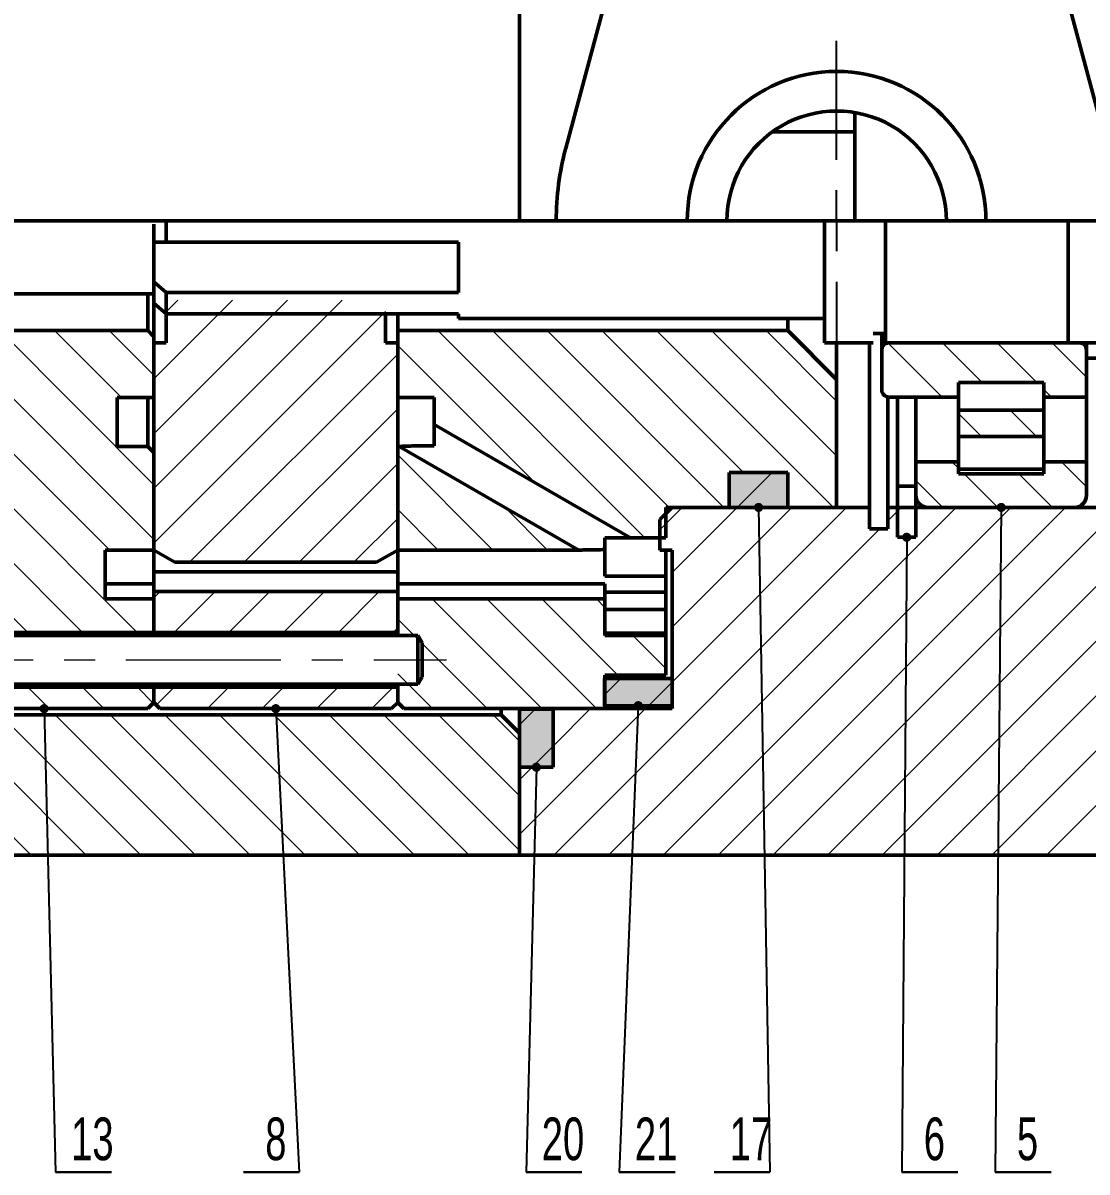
# Model space of a CAD drawing. Header units: millimetres. Extents: x 0 to 2215, y 0 to 863.
# Drawn here: x 415.7 to 503, y 127.9 to 222.1 of the extents above; entities that cross this region are included whole.
import ezdxf

# ---------------------------------------------------------------- set-up
doc = ezdxf.new("R2010")
doc.units = ezdxf.units.MM
doc.linetypes.add('CENTERX2', pattern=[20.319999999999997, 12.7, -2.54, 2.54, -2.54])
for name, color, linetype in [('中心线层', 1, 'CENTERX2'), ('剖面线层', 4, 'Continuous'), ('文本', 7, 'Continuous')]:
    doc.layers.add(name, color=color, linetype=linetype)
doc.layers.add('粗实线层', color=7, linetype='Continuous', lineweight=50)
doc.styles.add('SLDTEXTSTYLE1', font='', dxfattribs={"width": 0.67})
doc.styles.get("Standard").update_dxf_attribs({"font": ''})
doc.styles.get('SLDTEXTSTYLE1').set_extended_font_data('汉仪长仿宋体')
doc.styles.get('Standard').set_extended_font_data('汉仪长仿宋体')
doc.dimstyles.new('SLDDIMSTYLE0', dxfattribs={"dimtxt": 0.18, "dimasz": 3, "dimexe": 0, "dimexo": 0.0625, "dimgap": 0, "dimtad": 0, "dimtih": 1, "dimtoh": 1, "dimdec": 0, "dimrnd": 1e-09, "dimzin": 0, "dimdsep": 46, "dimtxsty": 'Standard', "dimsah": 1, "dimcen": 0.09, "dimadec": 0, "dimazin": 0, "dimtfac": 3, "dimtdec": 0, "dimtofl": 0, "dimtmove": 0, "dimatfit": 3, "dimfxl": 0, "dimfrac": 2, "dimtolj": 1, "dimtzin": 0, "dimarcsym": 0})
pattern_1 = [(45, (0, 0), (-6.735192090801866, 6.735192090801866), []), (45, (4.49013, 0), (-6.735192090801866, 6.735192090801866), [])]
pattern_2 = [(135.0000000000002, (0, 0), (-2.245064030267281, -2.245064030267296), [])]
pattern_3 = [(45, (0, 0), (-2.245064030267288, 2.245064030267288), [])]

# ---------------------------------------------------------------- blocks, each defined once
blk = doc.blocks.new('SW_NOTE_0_28')
at = {"layer": '文本', "color": 0}
for p, q in [((0, 0), (4.585987261146451, 0)), ((4.585987261146451, 0), (0, 0)), ((0, 0), (4.585987261146451, 0)), ((4.585987261146451, 0), (0, 0)), ((0, 0), (4.585987261146451, 0)), ((4.585987261146451, 0), (0, 0))]:
    blk.add_line(p, q, dxfattribs=at)
at = {"layer": '文本', "color": 0, "insert": (2.659521419361321, 4.470335717993324), "char_height": 3.5, "attachment_point": 2, "style": 'SLDTEXTSTYLE1'}
blk.add_mtext('5', dxfattribs=at)
blk = doc.blocks.new('SW_NOTE_0_29')
at = {"layer": '文本', "color": 0}
for p, q in [((0, 0), (4.585987261146451, 0)), ((4.585987261146451, 0), (0, 0)), ((0, 0), (4.585987261146451, 0)), ((4.585987261146451, 0), (0, 0)), ((0, 0), (4.585987261146451, 0)), ((4.585987261146451, 0), (0, 0))]:
    blk.add_line(p, q, dxfattribs=at)
at = {"layer": '文本', "color": 0, "insert": (2.661951938450424, 4.470335717993324), "char_height": 3.5, "attachment_point": 2, "style": 'SLDTEXTSTYLE1'}
blk.add_mtext('6', dxfattribs=at)
blk = doc.blocks.new('SW_NOTE_0_30')
at = {"layer": '文本', "color": 0}
for p, q in [((-4.585987261146562, 0), (0, 0)), ((0, 0), (-4.585987261146562, 0)), ((-4.585987261146562, 0), (0, 0)), ((0, 0), (-4.585987261146562, 0)), ((-4.585987261146562, 0), (0, 0)), ((0, 0), (-4.585987261146562, 0))]:
    blk.add_line(p, q, dxfattribs=at)
at = {"layer": '文本', "color": 0, "insert": (-1.557507533907987, 4.470335717993324), "char_height": 3.5, "attachment_point": 2, "style": 'SLDTEXTSTYLE1'}
blk.add_mtext('17', dxfattribs=at)
blk = doc.blocks.new('SW_NOTE_0_31')
at = {"layer": '文本', "color": 0}
for p, q in [((0, 0), (4.585987261146451, 0)), ((4.585987261146451, 0), (0, 0)), ((0, 0), (4.585987261146451, 0)), ((4.585987261146451, 0), (0, 0)), ((0, 0), (4.585987261146451, 0)), ((4.585987261146451, 0), (0, 0))]:
    blk.add_line(p, q, dxfattribs=at)
at = {"layer": '文本', "color": 0, "insert": (3.026049208149362, 4.470335717993324), "char_height": 3.5, "attachment_point": 2, "style": 'SLDTEXTSTYLE1'}
blk.add_mtext('21', dxfattribs=at)
blk = doc.blocks.new('SW_NOTE_0_32')
at = {"layer": '文本', "color": 0}
for p, q in [((0, 0), (4.585987261146451, 0)), ((4.585987261146451, 0), (0, 0)), ((0, 0), (4.585987261146451, 0)), ((4.585987261146451, 0), (0, 0)), ((0, 0), (4.585987261146451, 0)), ((4.585987261146451, 0), (0, 0))]:
    blk.add_line(p, q, dxfattribs=at)
at = {"layer": '文本', "color": 0, "insert": (3.026049208149362, 4.470335717993324), "char_height": 3.5, "attachment_point": 2, "style": 'SLDTEXTSTYLE1'}
blk.add_mtext('20', dxfattribs=at)
blk = doc.blocks.new('SW_NOTE_0_33')
at = {"layer": '文本', "color": 0}
for p, q in [((-4.585987261146506, 0), (0, 0)), ((0, 0), (-4.585987261146506, 0)), ((-4.585987261146506, 0), (0, 0)), ((0, 0), (-4.585987261146506, 0)), ((-4.585987261146506, 0), (0, 0)), ((0, 0), (-4.585987261146506, 0))]:
    blk.add_line(p, q, dxfattribs=at)
at = {"layer": '文本', "color": 0, "insert": (-1.924035322696027, 4.470335717993324), "char_height": 3.5, "attachment_point": 2, "style": 'SLDTEXTSTYLE1'}
blk.add_mtext('8', dxfattribs=at)
blk = doc.blocks.new('SW_NOTE_0_34')
at = {"layer": '文本', "color": 0}
for p, q in [((0, 0), (4.585987261146451, 0)), ((4.585987261146451, 0), (0, 0)), ((0, 0), (4.585987261146451, 0)), ((4.585987261146451, 0), (0, 0)), ((0, 0), (4.585987261146451, 0)), ((4.585987261146451, 0), (0, 0))]:
    blk.add_line(p, q, dxfattribs=at)
at = {"layer": '文本', "color": 0, "insert": (3.026049208149362, 4.470335717993324), "char_height": 3.5, "attachment_point": 2, "style": 'SLDTEXTSTYLE1'}
blk.add_mtext('13', dxfattribs=at)
blk = doc.blocks.new('SW_CENTERMARKSYMBOL_0')
at = {"layer": '中心线层', "color": 0}
for p, q in [((0, 5.000000000000004), (0, 14.74999999999999)), ((0, 0), (0, 2.500000000000002)), ((-4.999999999999948, 0), (-14.74999999999999, 0)), ((0, 0), (-2.500000000000002, 0)), ((0, 0), (0, -2.500000000000002)), ((0, 0), (2.500000000000002, 0)), ((5.000000000000004, 0), (14.75000000000004, 0)), ((0, -5.000000000000004), (0, -14.75000000000001))]:
    blk.add_line(p, q, dxfattribs=at)

msp = doc.modelspace()

# ---------------------------------------------------------------- hatches: boundary and pattern name
at = {"layer": '剖面线层', "linetype": 'Continuous', "lineweight": 18}
h = msp.add_hatch(dxfattribs=at)
h.set_pattern_fill('ANSI31', color=4, angle=90.0000000000002, style=0)
h.set_pattern_definition(pattern_2)
edge = h.paths.add_edge_path(flags=0)
edge.add_line((395.4127647619451, 205.8905646406326), (386.4127647619451, 205.8905646406326))
edge.add_line((386.4127647619451, 205.8905646406326), (386.4127647619451, 165.890417864626))
edge.add_line((386.4127647619451, 165.890417864626), (395.4127647619451, 153.8904388773426))
edge.add_line((395.4127647619451, 153.8904388773426), (456.4127647619451, 153.8905646406326))
edge.add_line((456.4127647619451, 153.8905646406326), (456.4127647619451, 163.8905646406327))
edge.add_line((456.4127647619451, 163.8905646406327), (454.9127647619452, 165.3905646406326))
edge.add_line((454.9127647619452, 165.3905646406326), (408.4127647619451, 165.3905646406326))
edge.add_line((408.4127647619451, 165.3905646406326), (408.4127647619451, 166.3905646406326))
edge.add_line((408.4127647619451, 166.3905646406326), (403.4127647619451, 166.3905646406326))
edge.add_line((403.4127647619451, 166.3905646406326), (403.4127647619451, 173.3905646406326))
edge.add_line((403.4127647619451, 173.3905646406326), (408.4127647619451, 173.3905646406326))
edge.add_line((408.4127647619451, 173.3905646406326), (408.4127647619451, 176.8905646406326))
edge.add_line((408.4127647619451, 176.8905646406326), (403.1926908272989, 176.8905646406326))
edge.add_line((403.1926908272989, 176.8905646406326), (403.1926908272989, 159.8905646406326))
edge.add_line((403.1926908272989, 159.8905646406326), (401.9281974487793, 159.8905646406326))
edge.add_arc((401.9281974487793, 162.8905646406326), 3, 191.9893263987794, 270, ccw=False)
edge.add_arc((604.4127647619451, 205.8905646406326), 210, 188.0534371718173, 191.9893263987813, ccw=False)
edge.add_arc((399.4542323706344, 176.8905646406326), 3, 89.9999999999992, 188.0534371718172, ccw=False)
edge.add_line((399.4542323706344, 179.8905646406326), (402.4127647619451, 179.8905646406326))
edge.add_line((402.4127647619451, 179.8905646406326), (402.4127647619451, 188.8905646406326))
edge.add_line((402.4127647619451, 188.8905646406326), (408.4127647619451, 188.8905646406326))
edge.add_line((408.4127647619451, 188.8905646406326), (408.4127647619451, 191.3905646406326))
edge.add_line((408.4127647619451, 191.3905646406326), (407.9127647619451, 191.8905646406326))
edge.add_line((407.9127647619451, 191.8905646406326), (399.4127647619451, 191.8905646406326))
edge.add_line((399.4127647619451, 191.8905646406326), (399.4127647619451, 194.8905646406326))
edge.add_line((399.4127647619451, 194.8905646406326), (397.4127647619451, 194.8905646406326))
edge.add_line((397.4127647619451, 194.8905646406326), (397.4127647619451, 195.8905646406326))
edge.add_line((397.4127647619451, 195.8905646406326), (395.4127647619451, 195.8905646406326))
edge.add_line((395.4127647619451, 195.8905646406326), (395.4127647619451, 205.8905646406326))
h = msp.add_hatch(dxfattribs=at)
h.set_pattern_fill('ANSI31', color=4, style=0)
h.set_pattern_definition(pattern_3)
h.paths.add_polyline_path([(426.4127647619452, 178.8905646406326), (428.144815569514, 177.8905646406326), (444.6807139543762, 177.8905646406326), (446.4127647619451, 178.8905646406326), (446.4127647619451, 195.8905646406326), (445.4127647619451, 195.8905646406326), (445.4127647619451, 199.3905646406326), (427.4127647619452, 199.3905646406326), (427.4127647619452, 195.8905646406326), (426.4127647619452, 195.8905646406326)], flags=0)
h = msp.add_hatch(dxfattribs=at)
h.set_pattern_fill('ANSI31', color=4, angle=90.0000000000002, style=0)
h.set_pattern_definition(pattern_2)
h.paths.add_polyline_path([(426.4127647619451, 172.1405646406326), (426.4127647619451, 174.8905646406326), (422.4127647619451, 174.8905646406326), (422.4127647619451, 178.8905646406326), (426.4127647619451, 178.8905646406326), (426.4127647619451, 186.8905646406326), (425.9127647619451, 187.3905646406326), (423.4127647619451, 187.3905646406326), (423.4127647619451, 191.3905646406326), (426.4127647619451, 191.3905646406326), (426.4127647619451, 196.3905646406326), (425.9127647619452, 196.8905646406326), (408.9127647619451, 196.8905646406326), (408.4127647619451, 196.3905646406326), (408.4127647619451, 191.3905646406326), (411.4127647619451, 191.3905646406326), (411.4127647619451, 187.3905646406326), (408.4127647619451, 187.3905646406326), (408.4127647619451, 172.1405646406326)], flags=0)
h = msp.add_hatch(dxfattribs=at)
h.set_pattern_fill('ANSI31', color=4, angle=90.0000000000002, style=0)
h.set_pattern_definition(pattern_2)
h.paths.add_polyline_path([(482.4127647619451, 182.3905646406326), (482.4127647619451, 192.8905646406326), (478.4127647619451, 196.8905646406326), (446.4127647619451, 196.8905646406326), (446.4127647619451, 191.3905646406326), (449.4127647619451, 191.3905646406326), (449.4127647619451, 189.1980328883453), (465.5070782212133, 179.9059766802148), (468.4127647619451, 179.9059766802148), (468.4127647619451, 182.3905646406326), (473.6127647619451, 182.3905646406326), (473.6127647619451, 185.2655646406326), (478.4127647619451, 185.2655646406326), (478.4127647619451, 182.3905646406326)], flags=0)
h = msp.add_hatch(dxfattribs=at)
h.set_pattern_fill('ANSI32', color=4, style=0)
h.set_pattern_definition(pattern_1)
h.paths.add_polyline_path([(502.9127647619451, 196.6648614154037), (502.9127647619451, 194.6405646406326), (503.9127647619451, 194.6405646406326), (503.9127647619451, 196.6648614154037)], flags=0)
h = msp.add_hatch(dxfattribs=at)
h.set_pattern_fill('ANSI31', color=4, angle=90.0000000000002, style=0)
h.set_pattern_definition(pattern_2)
edge = h.paths.add_edge_path(flags=0)
edge.add_line((502.9127647619451, 191.4405646406326), (502.9127647619451, 195.2905646406326))
edge.add_arc((502.3127647619451, 195.2905646406326), 0.5999999999999942, 0, 90)
edge.add_line((502.3127647619451, 195.8905646406326), (489.5127647619451, 195.8905646406326))
edge.add_arc((489.5127647619451, 195.2905646406326), 0.5999999999999894, 90, 180)
edge.add_line((488.9127647619451, 195.2905646406326), (488.9127647619451, 195.8905646406326))
edge.add_line((488.9127647619451, 195.8905646406326), (486.7127647619451, 195.8905646406326))
edge.add_arc((486.7127647619451, 195.2905646406326), 0.5999999999999963, 90, 180)
edge.add_line((486.1127647619451, 195.2905646406326), (486.1127647619451, 192.0405646406327))
edge.add_arc((486.7127647619451, 192.0405646406327), 0.6000000000000103, 180, 270.0000000000008)
edge.add_line((486.7127647619451, 191.4405646406326), (492.4127647619451, 191.4405646406326))
edge.add_line((492.4127647619451, 191.4405646406326), (492.4127647619451, 192.6405646406326))
edge.add_line((492.4127647619451, 192.6405646406326), (499.4127647619452, 192.6405646406326))
edge.add_line((499.4127647619452, 192.6405646406326), (499.4127647619452, 191.4405646406326))
edge.add_line((499.4127647619452, 191.4405646406326), (502.9127647619451, 191.4405646406326))
h = msp.add_hatch(dxfattribs=at)
h.set_pattern_fill('ANSI31', color=4, angle=90.0000000000002, style=0)
h.set_pattern_definition(pattern_2)
h.paths.add_polyline_path([(499.4127647619451, 188.1944474901472), (499.4127647619451, 190.3540066685094), (492.4127647619451, 190.3540066685094), (492.4127647619451, 188.1944474901472)], flags=0)
h = msp.add_hatch(dxfattribs=at)
h.set_pattern_fill('ANSI31', color=4, angle=90.0000000000002, style=0)
h.set_pattern_definition(pattern_2)
h.paths.add_polyline_path([(461.2658234643867, 178.8905646406326), (446.543391600046, 187.3905646406324), (446.4127647619451, 187.3905646406326), (446.4127647619451, 178.8905646406326)], flags=0)
h = msp.add_hatch(dxfattribs=at)
h.set_pattern_fill('ANSI31', color=4, angle=90.0000000000002, style=0)
h.set_pattern_definition(pattern_2)
edge = h.paths.add_edge_path(flags=0)
edge.add_arc((501.9127647619451, 183.3905646406326), 1, 270.0000000000008, 360.0000000000008)
edge.add_line((502.9127647619451, 183.3905646406326), (502.9127647619451, 186.1405646406326))
edge.add_line((502.9127647619451, 186.1405646406326), (499.4127647619451, 186.1405646406326))
edge.add_line((499.4127647619451, 186.1405646406326), (499.4127647619451, 185.1405646406326))
edge.add_line((499.4127647619451, 185.1405646406326), (492.4127647619452, 185.1405646406326))
edge.add_line((492.4127647619452, 185.1405646406326), (492.4127647619452, 186.1405646406326))
edge.add_line((492.4127647619452, 186.1405646406326), (488.9127647619451, 186.1405646406326))
edge.add_line((488.9127647619451, 186.1405646406326), (488.9127647619451, 183.3905646406326))
edge.add_arc((489.9127647619451, 183.3905646406326), 1.000000000000001, 180, 270.0000000000008)
edge.add_line((489.9127647619451, 182.3905646406326), (501.9127647619451, 182.3905646406326))
at = {"layer": '剖面线层'}
h = msp.add_hatch(color=256, dxfattribs=at)
h.dxf.hatch_style = 1
h.paths.add_polyline_path([(468.9127647619451, 168.3759494002067), (463.4127647619451, 168.3759494002067), (463.4127647619451, 166.1350862789266), (468.9127647619451, 166.1350862789266)])
h.paths.add_polyline_path([(478.4127647619451, 185.2655646406326), (473.6127647619451, 185.2655646406326), (473.6127647619451, 182.3905646406326), (478.4127647619451, 182.3905646406326)])
at = {"layer": '剖面线层', "linetype": 'Continuous', "lineweight": 18}
h = msp.add_hatch(dxfattribs=at)
h.set_pattern_fill('ANSI31', color=4, style=0)
h.set_pattern_definition(pattern_3)
h.paths.add_polyline_path([(478.4127647619451, 182.3905646406326), (478.4127647619451, 185.2655646406326), (473.6127647619451, 185.2655646406326), (473.6127647619451, 182.3905646406326)], flags=0)
h = msp.add_hatch(dxfattribs=at)
h.set_pattern_fill('ANSI32', color=4, style=0)
h.set_pattern_definition(pattern_1)
h.paths.add_polyline_path([(487.4127647619452, 184.1405646406326), (487.4127647619451, 179.9427568028001), (488.9127647619451, 179.9427568028001), (488.9127647619451, 184.1405646406326)], flags=0)
h = msp.add_hatch(dxfattribs=at)
h.set_pattern_fill('ANSI31', color=4, style=0)
h.set_pattern_definition(pattern_3)
h.paths.add_polyline_path([(456.4127647619451, 153.8905646406326), (510.4127647619452, 153.8905646406326), (510.4127647619452, 177.9905646406326), (507.6627647619451, 177.9905646406326), (507.6627647619451, 182.3905646406326), (486.6127647619451, 182.3905646406326), (486.6127647619451, 180.6405646406326), (485.1127647619451, 180.6405646406326), (485.1127647619451, 182.3905646406326), (468.9127647619451, 182.3905646406326), (467.9127647619451, 181.3905646406326), (467.9127647619451, 178.8905646406326), (468.9127647619451, 178.8905646406326), (468.9127647619451, 165.8905646406326), (459.1627647619451, 165.8905646406326), (459.1627647619451, 161.0905646406326), (456.4127647619451, 161.0905646406326)], flags=0)
h = msp.add_hatch(dxfattribs=at)
h.set_pattern_fill('ANSI31', color=4, style=0)
h.set_pattern_definition(pattern_3)
h.paths.add_polyline_path([(426.4127647619451, 175.4955298974025), (426.4127647619451, 172.1405646406326), (446.4127647619451, 172.1405646406326), (446.4127647619451, 175.4955298974025)], flags=0)
h = msp.add_hatch(dxfattribs=at)
h.set_pattern_fill('ANSI31', color=4, angle=90.0000000000002, style=0)
h.set_pattern_definition(pattern_2)
h.paths.add_polyline_path([(446.4127647619451, 166.3905646406326), (446.9127647619451, 165.8905646406326), (463.4127647619451, 165.8905646406326), (463.4127647619451, 168.6305646406326), (468.4127647619451, 168.6305646406326), (468.4127647619451, 171.8905646406326), (463.4127647619451, 171.8905646406326), (463.4127647619451, 174.8905646406326), (446.4127647619451, 174.8905646406326)], flags=0)
h = msp.add_hatch(dxfattribs=at)
h.set_pattern_fill('ANSI31', color=4, style=0)
h.set_pattern_definition(pattern_3)
h.paths.add_polyline_path([(463.3824463235863, 168.3759494002067), (463.3824463235863, 166.1350862789266), (468.9127647619451, 166.1350862789266), (468.9127647619451, 168.3759494002067)], flags=0)
h = msp.add_hatch(dxfattribs=at)
h.set_pattern_fill('ANSI31', color=4, angle=90.0000000000002, style=0)
h.set_pattern_definition(pattern_2)
h.paths.add_polyline_path([(408.4127647619451, 166.3905646406326), (408.9127647619451, 165.8905646406326), (425.9127647619452, 165.8905646406326), (426.4127647619451, 166.3905646406326), (426.4127647619451, 167.6405646406326), (408.4127647619451, 167.6405646406326)], flags=0)
h = msp.add_hatch(dxfattribs=at)
h.set_pattern_fill('ANSI31', color=4, style=0)
h.set_pattern_definition(pattern_3)
h.paths.add_polyline_path([(446.4127647619451, 167.6405646406326), (426.4127647619451, 167.6405646406326), (426.4127647619451, 166.3905646406326), (426.9127647619452, 165.8905646406326), (445.9127647619451, 165.8905646406326), (446.4127647619451, 166.3905646406326)], flags=0)
h = msp.add_hatch(dxfattribs=at)
h.set_pattern_fill('ANSI31', color=4, style=0)
h.set_pattern_definition(pattern_3)
h.paths.add_polyline_path([(459.1627647619451, 165.8354843261873), (456.4127647619451, 165.8354843261873), (456.4127647619451, 161.0905646406326), (459.1627647619451, 161.0905646406326)], flags=0)
at = {"layer": '剖面线层'}
h = msp.add_hatch(color=256, dxfattribs=at)
h.dxf.hatch_style = 1
h.paths.add_polyline_path([(459.1627647619451, 165.8354843261873), (456.4127647619451, 165.8354843261873), (456.4127647619451, 161.0905646406326), (459.1627647619451, 161.0905646406326)])

# ---------------------------------------------------------------- linework, layer by layer
at = {"layer": '中心线层', "color": 1, "linetype": 'CENTERX2', "lineweight": 18}
for p, q in [((370.7838886462912, 205.8905646406324), (579.4566827173544, 205.8905646406324)), ((403.8068453650433, 169.8905646406326), (450.4127647619451, 169.8905646406326))]:
    msp.add_line(p, q, dxfattribs=at)
at = {"layer": '粗实线层'}
for p, q in [((456.4127647779205, 233.7059969111415), (456.4127647619451, 205.8905646406328)), ((456.4127647619451, 205.8905646406328), (456.4127647619451, 233.705996908445)), ((460.1964707572966, 211.8434026779906), (464.7642440384291, 228.8905646406326)), ((500.735815770418, 226.3731833459299), (504.6290587665937, 211.8434026779906)), ((483.9127647619451, 205.8905646406328), (483.9127647619451, 214.7646843152821)), ((483.9127647619451, 213.1762789263469), (477.128981330829, 213.1762789263469)), ((395.4127647619451, 205.8905646406328), (456.4127647619451, 205.8905646406328)), ((426.4127647619452, 204.1405646406326), (426.4127647619452, 205.6268939617105)), ((427.4127647619453, 205.8905646406326), (427.4127647619453, 204.1405646406326)), ((456.4127647619451, 205.8905646406328), (459.4127647619451, 205.8905646406326)), ((459.4127647619451, 205.8905646406326), (462.4127647619451, 205.8905646406326)), ((469.1672647619449, 205.8905646406329), (462.4127647619451, 205.8905646406329)), ((469.1672647619449, 205.8905646406329), (470.1627647619451, 205.8905646406329)), ((470.1627647619451, 205.8905646406328), (473.4127647619451, 205.8905646406324)), ((483.9127647619451, 205.8905646406327), (473.4127647619451, 205.8905646406327)), ((481.4127647619451, 205.8905646406327), (481.4127647619451, 195.8905646406326)), ((491.4127647619451, 205.8905646406328), (483.9127647619451, 205.8905646406328)), ((486.4127647619452, 195.8905646406326), (486.4127647619452, 205.8905646406326)), ((491.4127647619451, 205.8905646406324), (494.6627647619451, 205.8905646406328)), ((494.6627647619451, 205.8905646406329), (495.6582647619453, 205.8905646406329)), ((502.4127647619452, 205.8905646406329), (495.6582647619453, 205.8905646406329)), ((501.4127647619452, 205.8905646406327), (501.4127647619452, 195.8905646406326)), ((502.4127647619452, 205.8905646406326), (505.4127647619452, 205.8905646406326)), ((427.4127647619453, 204.1405646406326), (426.4127647619452, 204.1405646406326)), ((426.4127647619452, 201.3442525300821), (426.4127647619452, 204.1405646406326)), ((451.4127647619452, 204.1405646406326), (427.4127647619453, 204.1405646406326)), ((451.4127647619452, 200.0051559991377), (451.4127647619452, 204.1405646406326)), ((426.4127647619452, 200.8958861996957), (426.4127647619452, 201.3442525300821)), ((426.4127647619452, 200.8958861996957), (427.4127647619452, 200.0051559991377)), ((426.4127647619452, 199.1458861996957), (426.4127647619452, 200.8958861996957)), ((400.4127647619451, 199.8905646406326), (426.4127647619452, 199.8905646406326)), ((425.9127647619451, 196.8905646406326), (425.9127647619451, 199.8905646406326)), ((427.4127647619452, 200.0051559991377), (427.4127647619452, 198.2551559991377)), ((451.4127647619452, 200.0051559991377), (427.4127647619452, 200.0051559991377)), ((427.4127647619452, 198.2551559991377), (426.4127647619452, 199.1458861996957)), ((426.4127647619451, 199.1289330045431), (426.4127647619451, 196.3905646406326)), ((427.4127647619451, 198.2551559991377), (427.4127647619451, 195.8905646406326)), ((451.4127647619452, 198.2551559991377), (427.4127647619452, 198.2551559991377)), ((445.4127647619451, 195.8905646406326), (445.4127647619451, 198.2551559991377)), ((446.4127647619451, 198.2551559991377), (446.4127647619451, 196.8905646406326)), ((451.4127647619452, 197.8905646406326), (451.4127647619452, 198.2551559991377)), ((451.4127647619452, 197.8905646406326), (481.4127647619451, 197.8905646406326)), ((478.4127647619451, 196.8905646406326), (478.4127647619451, 197.8905646406326)), ((408.9127647619451, 196.8905646406326), (425.9127647619451, 196.8905646406326)), ((426.4127647619451, 196.3905646406326), (425.9127647619451, 196.8905646406326)), ((426.4127647619451, 191.3905646406326), (426.4127647619451, 196.3905646406326)), ((446.4127647619451, 196.8905646406326), (478.4127647619451, 196.8905646406326)), ((446.4127647619451, 196.8905646406326), (446.4127647619451, 191.3905646406326)), ((482.4127647619451, 192.8905646406326), (478.4127647619451, 196.8905646406326)), ((485.4127647619452, 196.6405646406326), (486.4127647619452, 196.6405646406326)), ((486.1127647619451, 195.2905646406326), (486.1127647619451, 196.6405646406326)), ((426.4127647619451, 195.8905646406326), (427.4127647619451, 195.8905646406326)), ((426.4127647619451, 178.8905646406326), (426.4127647619451, 195.8905646406326)), ((445.4127647619451, 195.8905646406326), (446.4127647619451, 195.8905646406326)), ((446.4127647619451, 178.8905646406326), (446.4127647619451, 195.8905646406326)), ((481.4127647619451, 195.8905646406326), (485.4127647619452, 195.8905646406326)), ((482.4127647619451, 195.8905646406326), (482.4127647619451, 192.8905646406326)), ((485.1127647619451, 182.3905646406326), (485.1127647619451, 195.8905646406326)), ((486.1127647619451, 192.0405646406327), (486.1127647619451, 195.2905646406326)), ((486.4127647619452, 195.8905646406326), (500.4127647619452, 195.8905646406326)), ((486.7127647619451, 195.8905646406326), (488.9127647619451, 195.8905646406326)), ((489.5127647619451, 195.8905646406326), (502.3127647619451, 195.8905646406326)), ((501.4127647619452, 195.8905646406326), (569.4127647619453, 195.8905646406326)), ((502.9127647619451, 195.8905646406326), (502.9127647619451, 194.6405646406326)), ((502.9127647619451, 195.2905646406326), (502.9127647619451, 191.4405646406326)), ((503.9127647619451, 194.6405646406326), (502.9127647619451, 194.6405646406326)), ((482.4127647619451, 182.3905646406326), (482.4127647619451, 192.8905646406326)), ((499.4127647619451, 192.6405646406326), (492.4127647619451, 192.6405646406326)), ((492.4127647619451, 192.6405646406326), (492.4127647619451, 191.4405646406326)), ((499.4127647619451, 191.4405646406326), (499.4127647619451, 192.6405646406326)), ((423.4127647619451, 191.3905646406326), (426.4127647619451, 191.3905646406326)), ((423.4127647619451, 187.3905646406326), (423.4127647619451, 191.3905646406326)), ((425.9127647619451, 187.3905646406326), (425.9127647619451, 191.3905646406326)), ((446.4127647619451, 191.3905646406326), (449.4127647619451, 191.3905646406326)), ((449.4127647619451, 191.3905646406326), (449.4127647619451, 189.1980328883453)), ((486.6127647619451, 182.3905646406326), (486.6127647619451, 191.4489566623226)), ((492.4127647619451, 191.4405646406326), (486.7127647619451, 191.4405646406326)), ((487.4127647619451, 184.1405646406326), (487.4127647619451, 191.4405646406326)), ((488.9127647619451, 186.1405646406326), (488.9127647619451, 191.4405646406326)), ((492.4127647619451, 191.4505573292114), (492.4127647619451, 190.3540066685094)), ((499.4127647619451, 191.4505573292114), (499.4127647619451, 190.3540066685094)), ((502.9127647619451, 191.4405646406326), (499.4127647619451, 191.4405646406326)), ((502.9127647619451, 186.1405646406326), (502.9127647619451, 191.4405646406326)), ((499.4127647619451, 190.3540066685094), (492.4127647619451, 190.3540066685094)), ((492.4127647619451, 190.3540066685094), (492.4127647619451, 188.1944474901472)), ((499.4127647619451, 188.1944474901472), (499.4127647619451, 190.3540066685094)), ((465.5070782212133, 179.9059766802148), (449.4127647619451, 189.1980328883453)), ((449.4127647619451, 189.1980328883453), (449.4127647619451, 187.4514714438689)), ((492.4127647619451, 188.1944474901472), (499.4127647619451, 188.1944474901472)), ((492.4127647619451, 188.1944474901472), (492.4127647619451, 186.1940275666355)), ((499.4127647619451, 188.1944474901472), (499.4127647619451, 186.1940275666355)), ((423.4127647619451, 187.3905646406326), (425.9127647619451, 187.3905646406326)), ((426.4127647619451, 186.8905646406326), (425.9127647619451, 187.3905646406326)), ((426.4127647619451, 178.8905646406326), (426.4127647619451, 186.8905646406326)), ((446.4127647619451, 187.3905646406326), (446.543391600046, 187.3905646406324)), ((446.4127647619451, 187.3905646406326), (446.4127647619451, 178.8905646406326)), ((446.543391600046, 187.3905646406324), (461.2658234643866, 178.8905646406326)), ((488.9127647619451, 186.1405646406326), (492.4127647619451, 186.1405646406326)), ((488.9127647619451, 183.3905646406326), (488.9127647619451, 186.1405646406326)), ((492.4127647619451, 186.1405646406326), (492.4127647619451, 186.1940275666355)), ((492.4127647619451, 186.1405646406326), (492.4127647619451, 185.1405646406326)), ((499.4127647619451, 186.1405646406326), (499.4127647619451, 186.1940275666355)), ((499.4127647619451, 186.1405646406326), (502.9127647619451, 186.1405646406326)), ((499.4127647619451, 185.1405646406326), (499.4127647619451, 186.1405646406326)), ((502.9127647619451, 186.1405646406326), (502.9127647619451, 183.3905646406326)), ((478.4127647619451, 185.2655646406326), (473.6127647619451, 185.2655646406326)), ((473.6127647619451, 185.2655646406326), (473.6127647619451, 182.3905646406326)), ((478.4127647619451, 182.3905646406326), (478.4127647619451, 185.2655646406326)), ((492.4127647619451, 185.5241270793283), (499.4127647619451, 185.5241270793283)), ((492.4127647619451, 185.1405646406326), (499.4127647619451, 185.1405646406326)), ((487.4127647619451, 184.1405646406326), (488.9127647619451, 184.1405646406326)), ((487.4127647619451, 184.1405646406326), (487.4127647619451, 179.9427568028001)), ((488.9127647619451, 184.1405646406326), (488.9127647619451, 179.9427568028001)), ((468.9127647619451, 182.3905646406326), (467.9127647619451, 181.3905646406326)), ((473.6127647619451, 182.3905646406326), (468.4127647619451, 182.3905646406326)), ((468.4127647619451, 182.3905646406326), (468.4127647619451, 179.9059766802148)), ((468.9127647619451, 182.3905646406326), (485.1127647619451, 182.3905646406326)), ((473.6127647619451, 182.3905646406326), (478.4127647619451, 182.3905646406326)), ((482.4127647619451, 182.3905646406326), (478.4127647619451, 182.3905646406326)), ((485.1127647619451, 180.6405646406326), (485.1127647619451, 182.3905646406326)), ((486.6127647619451, 182.3905646406326), (507.6627647619451, 182.3905646406326)), ((486.6127647619451, 180.6405646406326), (486.6127647619451, 182.3905646406326)), ((501.9127647619451, 182.3905646406326), (489.9127647619451, 182.3905646406326)), ((467.9127647619451, 181.3905646406326), (467.9127647619451, 178.8905646406326)), ((485.1127647619451, 180.6405646406326), (486.6127647619451, 180.6405646406326)), ((463.4127647619451, 179.8961230783677), (463.4127647619451, 178.9294005779505)), ((464.8964424829121, 179.8905646406326), (467.9127647619451, 179.8905646406326)), ((465.5070782212133, 179.9059766802148), (468.4127647619451, 179.9059766802148)), ((488.9127647619451, 179.9427568028001), (487.4127647619451, 179.9427568028001)), ((426.4127647619451, 178.8905646406326), (422.4127647619451, 178.8905646406326)), ((422.4127647619451, 174.8905646406326), (422.4127647619451, 178.8905646406326)), ((426.4127647619451, 178.8905646406326), (428.144815569514, 177.8905646406326)), ((426.4127647619451, 177.1076722805013), (426.4127647619451, 178.8905646406326)), ((444.6807139543762, 177.8905646406326), (446.4127647619451, 178.8905646406326)), ((461.2658234643866, 178.8905646406326), (446.4127647619451, 178.8905646406326)), ((446.4127647619451, 177.1076722805015), (446.4127647619451, 178.8905646406326)), ((463.4127647619451, 176.7566437049045), (463.4127647619451, 178.9294005779505)), ((467.9127647619451, 178.8905646406326), (468.9127647619451, 178.8905646406326)), ((468.4127647619451, 176.7566437049046), (468.4127647619451, 178.8905646406326)), ((468.9127647619451, 178.8905646406326), (468.9127647619451, 165.8905646406326)), ((444.6807139543762, 177.8905646406326), (428.144815569514, 177.8905646406326)), ((426.4127647619451, 176.780658919326), (426.4127647619451, 177.1076722805013)), ((426.4127647619451, 177.1076722805013), (446.4127647619451, 177.1076722805015)), ((426.4127647619451, 176.780658919326), (426.4127647619451, 176.1199823742551)), ((446.4127647619451, 177.1076722805014), (446.4127647619451, 176.7806589193264)), ((446.4127647619451, 176.7806589193264), (446.4127647619451, 176.1199823742551)), ((463.4127647619451, 176.7566437049045), (468.4127647619451, 176.7566437049046)), ((468.4127647619451, 176.7566437049046), (468.4127647619451, 175.4424322717199)), ((422.4127647619451, 176.1199823742551), (426.4127647619451, 176.1199823742551)), ((426.4127647619451, 175.4955298974025), (426.4127647619451, 176.1199823742551)), ((426.4127647619451, 175.4955298974025), (446.4127647619451, 175.4955298974025)), ((426.4127647619451, 175.4955298974025), (426.4127647619451, 172.1405646406326)), ((463.4127647619451, 176.1199823742551), (446.4127647619451, 176.1199823742551)), ((446.4127647619451, 176.1199823742551), (446.4127647619451, 175.4955298974025)), ((446.4127647619451, 175.4955298974025), (446.4127647619451, 172.1405646406326)), ((463.4127647619451, 174.8905646406326), (463.4127647619451, 176.1199823742551)), ((468.4127647619451, 175.4424322717199), (463.4127647619451, 175.4424322717199)), ((468.4127647619451, 174.0314999964847), (468.4127647619451, 175.4424322717199)), ((422.4127647619451, 174.8905646406326), (426.4127647619451, 174.8905646406326)), ((426.4127647619451, 172.1405646406326), (426.4127647619451, 174.8905646406326)), ((446.4127647619451, 174.8905646406326), (463.4127647619451, 174.8905646406326)), ((446.4127647619451, 174.8905646406326), (446.4127647619451, 171.8905646406326)), ((463.4127647619451, 171.8905646406326), (463.4127647619451, 174.8905646406326)), ((463.4127647619451, 174.0314999964847), (468.4127647619451, 174.0314999964847)), ((468.4127647619451, 174.0314999964847), (468.4127647619451, 172.0737442350665)), ((426.4127647619451, 172.1405646406326), (408.4127647619451, 172.1405646406326)), ((448.0627750287624, 171.8905646406326), (409.8127647619451, 171.8905646406326)), ((426.4127647619451, 172.1405646406326), (426.4127647619451, 171.8905646406326)), ((446.4127647619451, 172.1405646406326), (426.4127647619451, 172.1405646406326)), ((448.4127647619451, 171.2843646406326), (448.0627750287624, 171.8905646406326)), ((448.0627750287624, 167.8905646406326), (448.0627750287624, 171.8905646406326)), ((463.4127647619451, 172.0737442350665), (468.4127647619451, 172.0737442350665)), ((463.4127647619451, 171.8905646406326), (468.4127647619451, 171.8905646406326)), ((468.4127647619451, 171.8905646406326), (468.4127647619451, 172.0737442350665)), ((468.4127647619451, 171.8905646406326), (468.4127647619451, 168.6305646406326)), ((448.4127647619451, 168.4967646406326), (448.4127647619451, 171.2843646406326)), ((409.8127647619451, 167.8905646406326), (448.0627750287624, 167.8905646406326)), ((426.4127647619451, 167.8905646406326), (426.4127647619451, 167.6405646406326)), ((446.4127647619451, 167.8905646406326), (446.4127647619451, 166.3905646406326)), ((448.0627750287624, 167.8905646406326), (448.4127647619451, 168.4967646406326)), ((468.9127647619451, 168.3759494002067), (463.3824463235863, 168.3759494002067)), ((463.3824463235863, 168.3759494002067), (463.3824463235863, 166.1350862789266)), ((463.4127647619451, 168.6305646406326), (468.4127647619451, 168.6305646406326)), ((463.4127647619451, 165.8905646406326), (463.4127647619451, 168.6305646406326)), ((468.9127647619451, 166.1350862789266), (468.9127647619451, 168.3759494002067)), ((408.4127647619451, 167.6405646406326), (426.4127647619451, 167.6405646406326)), ((426.4127647619451, 166.3905646406326), (426.4127647619451, 167.6405646406326)), ((426.4127647619451, 167.6405646406326), (446.4127647619451, 167.6405646406326)), ((446.4127647619451, 167.6405646406326), (446.4127647619451, 166.3905646406326)), ((425.9127647619451, 165.8905646406326), (408.9127647619451, 165.8905646406326)), ((425.9127647619451, 165.8905646406326), (426.4127647619451, 166.3905646406326)), ((426.4127647619451, 166.3905646406326), (426.9127647619452, 165.8905646406326)), ((445.9127647619451, 165.8905646406326), (426.9127647619452, 165.8905646406326)), ((445.9127647619451, 165.8905646406326), (446.4127647619451, 166.3905646406326)), ((446.4127647619451, 166.3905646406326), (446.9127647619451, 165.8905646406326)), ((463.4127647619451, 165.8905646406326), (446.9127647619451, 165.8905646406326)), ((454.9127647619451, 165.3905646406326), (454.9127647619451, 165.8905646406326)), ((456.4127647619451, 165.8905646406326), (456.4127647619451, 165.8354843261873)), ((459.1627647619451, 165.8354843261873), (456.4127647619451, 165.8354843261873)), ((456.4127647619451, 165.8354843261873), (456.4127647619451, 161.0905646406326)), ((459.1627647619451, 165.8905646406326), (468.9127647619451, 165.8905646406326)), ((459.1627647619451, 165.8905646406326), (459.1627647619451, 161.0905646406326)), ((459.1627647619451, 161.0905646406326), (459.1627647619451, 165.8354843261873)), ((463.3824463235863, 166.1350862789266), (468.9127647619451, 166.1350862789266)), ((408.4127647619451, 165.3905646406326), (454.9127647619451, 165.3905646406326)), ((456.4127647619451, 163.8905646406327), (454.9127647619451, 165.3905646406326)), ((456.4127647619451, 153.8905646406326), (456.4127647619451, 163.8905646406327)), ((456.4127647619451, 161.0905646406326), (459.1627647619451, 161.0905646406326)), ((456.4127647619451, 153.8905646406326), (456.4127647619451, 161.0905646406326)), ((456.4127647619451, 153.8905646406326), (395.4127647619451, 153.8905646406326)), ((510.4127647619452, 153.8905646406326), (456.4127647619451, 153.8905646406326))]:
    msp.add_line(p, q, dxfattribs=at)
for centre, radius, start, end in [((482.4127647619451, 205.8905646406326), 12.25000000000006, 1.196407834463985e-12, 179.9999999999988), ((482.4127647619451, 205.8905646406326), 9.000000000000057, 359.9999999999997, 180.0000000000019), ((482.4127647619451, 205.8905646406326), 22.99999999999994, 164.9999999999998, 180), ((486.7127647619451, 195.2905646406326), 0.6000000000000227, 90, 180), ((502.3127647619451, 195.2905646406326), 0.6000000000000796, 0, 90), ((486.7127647619451, 192.0405646406327), 0.6000000000000227, 180, 270.0000000000008), ((489.9127647619451, 183.3905646406326), 1, 179.9999999999999, 270.0000000000008), ((501.9127647619451, 183.3905646406326), 1, 270.0000000000008, 9.93923337957349e-14)]:
    msp.add_arc(centre, radius, start, end, dxfattribs=at)
for points, knots in [([(446.543391600046, 187.3905646406324), (446.5493852950589, 187.3908274210848), (446.5628822343064, 187.3914191648744), (446.6984960386515, 187.3972274708627), (447.0290375293606, 187.410363053428), (447.7718707399867, 187.4343152743404), (448.6263570152072, 187.449546733957), (449.2417560532962, 187.4510529050665), (449.4127647619451, 187.4514714438689)], [0, 0, 0, 0, 0.06251017628719063, 0.1407639277404814, 0.2658718985988306, 0.4737295757415963, 0.8537585857591935, 1, 1, 1, 1]), ([(465.5070782212133, 179.9059766802148), (465.5034614215191, 179.9033587111157), (465.4962689126237, 179.8981525156874), (465.3611419076829, 179.8927550407315), (465.0411829254683, 179.8896508707694), (464.3746830261194, 179.8920404586384), (463.7743904835232, 179.8945882490994), (463.4127647619451, 179.8961230783677)], [0, 0, 0, 0, 0.0902312838157849, 0.1794374492313824, 0.3294810090201875, 0.5960687552503139, 1, 1, 1, 1]), ([(461.2658234643866, 178.8905646406326), (461.2746327045609, 178.8908234090182), (461.2947223761569, 178.891413536178), (461.4847718643566, 178.8968258101641), (461.9154713564018, 178.9078191113026), (462.5935401919468, 178.9215233954677), (463.147387754672, 178.9268488684564), (463.4127647619451, 178.9294005779505)], [0, 0, 0, 0, 0.09384704462268373, 0.2140203092929868, 0.3934728354288329, 0.7093814713713293, 1, 1, 1, 1])]:
    msp.add_open_spline(points, degree=3, knots=knots, dxfattribs=at)

# ---------------------------------------------------------------- block references
at = {"layer": '中心线层'}
msp.add_blockref('SW_CENTERMARKSYMBOL_0', (482.4127647619451, 205.8905646406324), dxfattribs=at)
at = {"layer": '文本'}
for name, p in [('SW_NOTE_0_34', (418.3439490445859, 127.8980891719745)), ('SW_NOTE_0_33', (438.3439490445858, 127.8980891719745)), ('SW_NOTE_0_32', (456.9426751592355, 127.8980891719745)), ('SW_NOTE_0_31', (464.5859872611464, 127.8980891719745)), ('SW_NOTE_0_30', (476.9426751592355, 127.8980891719745)), ('SW_NOTE_0_29', (487.7707006369425, 127.8980891719745)), ('SW_NOTE_0_28', (495.4140127388534, 127.8980891719745))]:
    msp.add_blockref(name, p, dxfattribs=at)

# ---------------------------------------------------------------- leaders
for points in [[(476.0127647619452, 182.3905646406326), (476.9426751592355, 127.8980891719745)], [(495.9127647619451, 182.3905646406326), (495.4140127388534, 127.8980891719745)], [(488.1627647619451, 179.9427568028001), (487.7707006369425, 127.8980891719745)], [(417.4127647619451, 165.8905646406326), (418.3439490445859, 127.8980891719745)], [(436.4127647619451, 165.8905646406326), (438.3439490445858, 127.8980891719745)], [(466.1476055427657, 166.1350862789266), (464.5859872611464, 127.8980891719745)], [(457.7877647619451, 161.0905646406326), (456.9426751592355, 127.8980891719745)]]:
    msp.add_leader(points, dimstyle='SLDDIMSTYLE0', override={"dimldrblk": 'DotSmall'}, dxfattribs=at)

doc.saveas('drawing.dxf')
